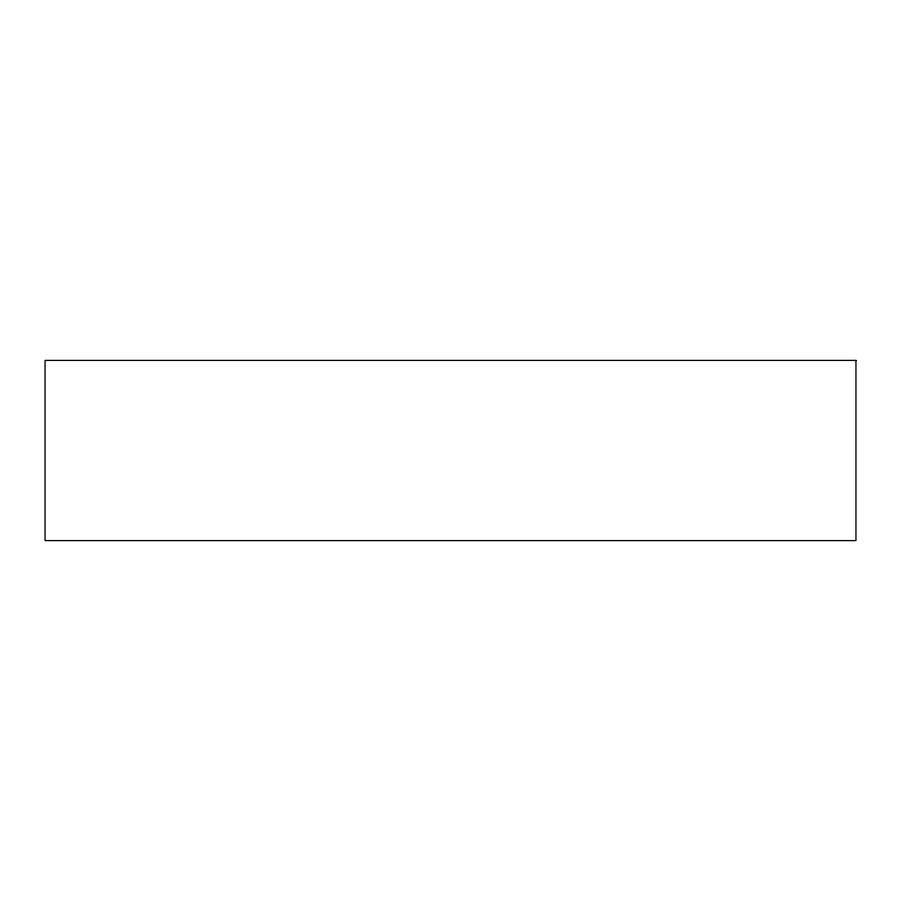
<?xml version="1.0" encoding="UTF-8"?>
<svg xmlns="http://www.w3.org/2000/svg" width="901" height="901" viewBox="0 0 901 901"><rect width="100%" height="100%" fill="white"/><g stroke="black" fill="none" stroke-linecap="round" stroke-linejoin="round"><path stroke-width="1.35" d="M855.95 360.4L45.05 360.4L45.05 540.6L855.95 540.6L855.95 360.4"/></g></svg>
